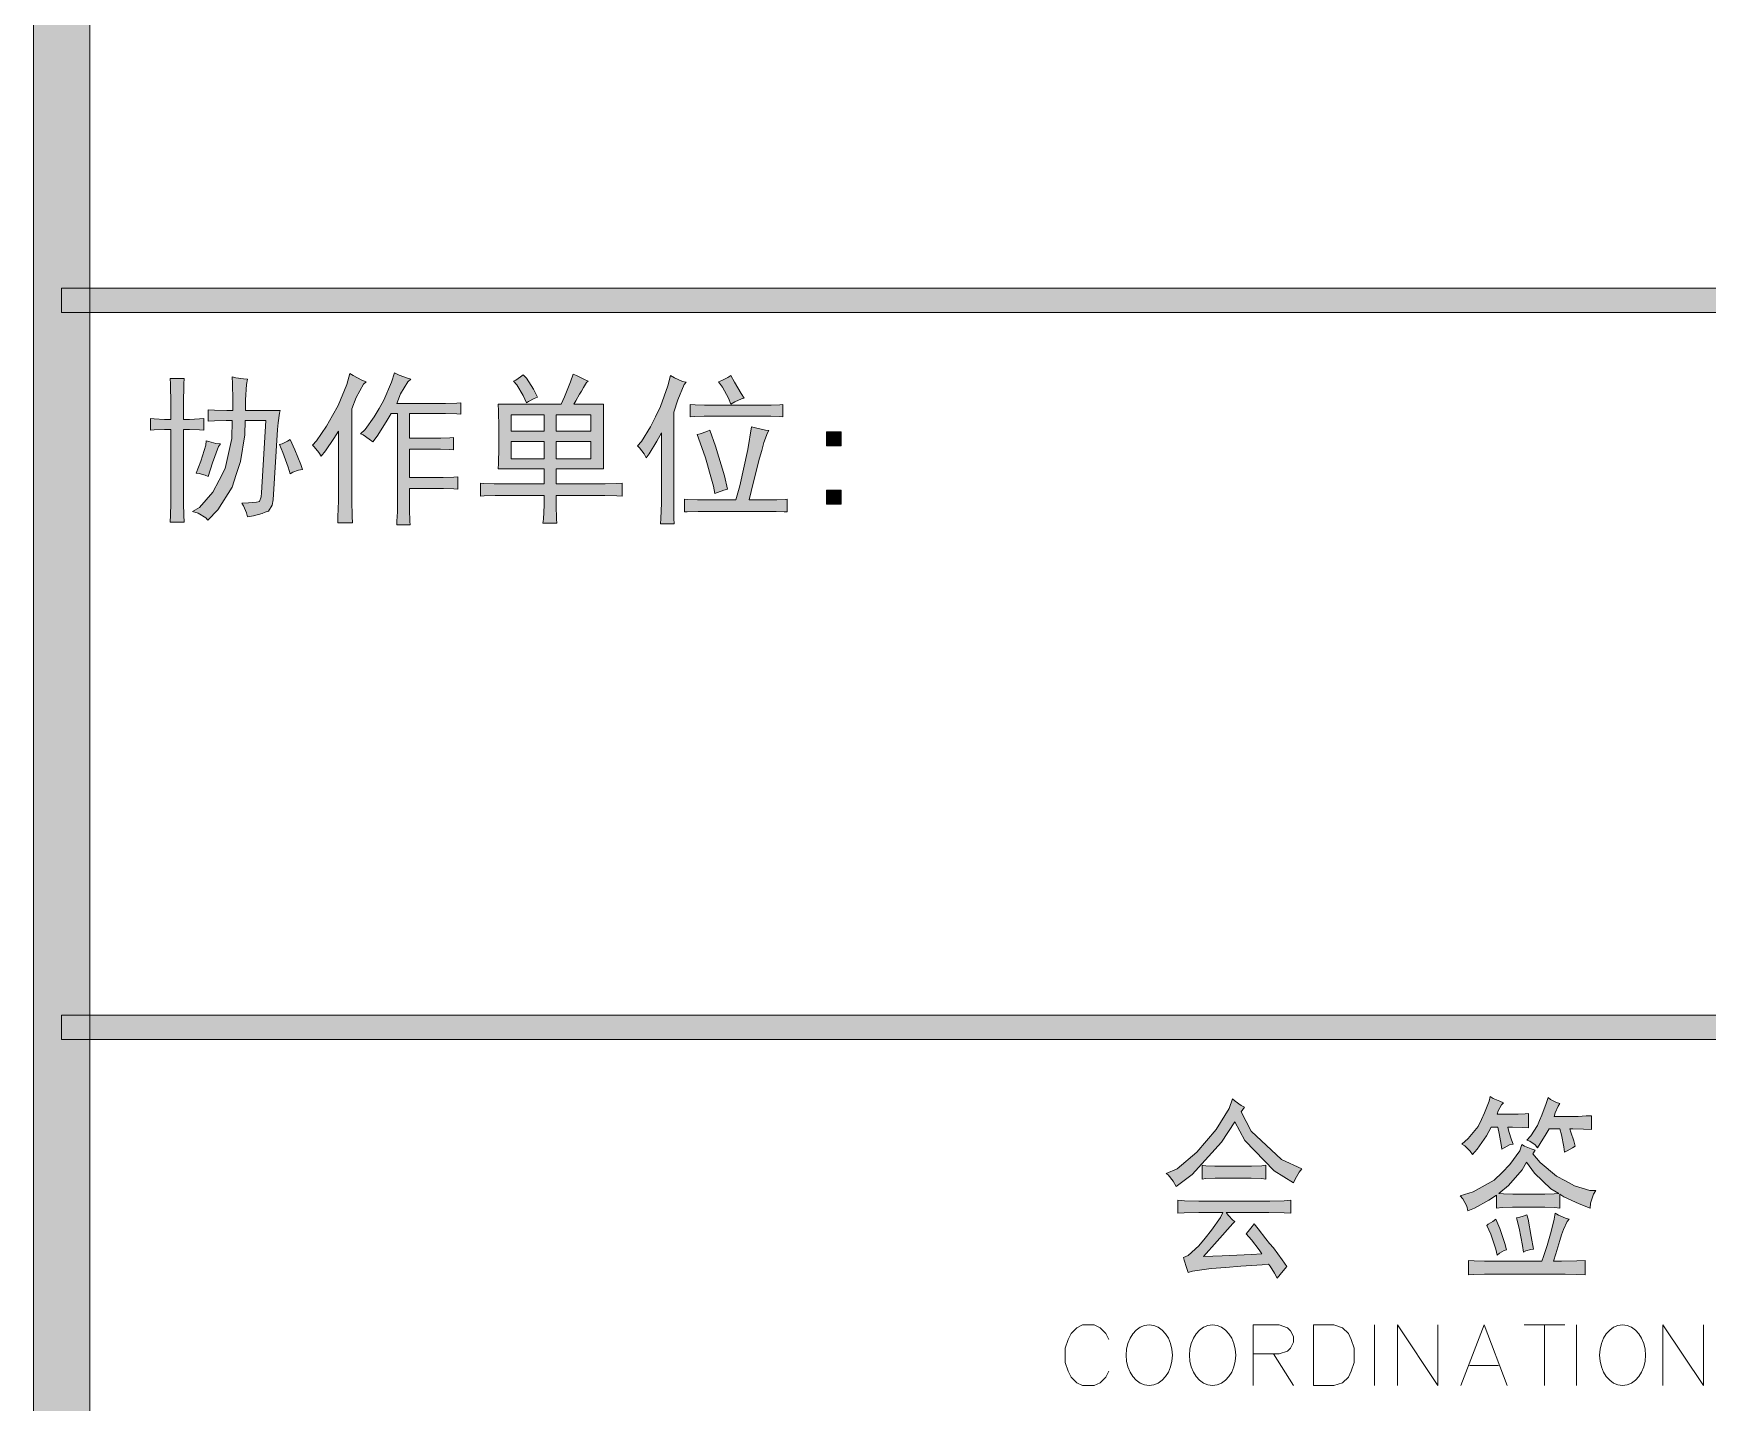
# Model space of a CAD drawing. Header units: millimetres. Extents: x 0 to 586, y 0 to 414.
# Drawn here: x 541.05 to 561.45, y 328.26 to 344.94 of the extents above; entities that cross this region are included whole.
import ezdxf

# ---------------------------------------------------------------- set-up
doc = ezdxf.new("R2010")
doc.units = ezdxf.units.MM

msp = doc.modelspace()

# ---------------------------------------------------------------- hatches: boundary and pattern name
h = msp.add_hatch(color=0)
h.dxf.hatch_style = 2
h.paths.add_polyline_path([(541.736139, 9.860139), (541.048222, 9.860139), (541.048222, 404.223361), (541.736139, 404.223361)])
h = msp.add_hatch(color=0)
h.dxf.hatch_style = 2
h.paths.add_polyline_path([(575.772139, 341.838139), (575.772139, 341.541806), (541.390417, 341.541806), (541.390417, 341.838139)])
h = msp.add_hatch(color=0)
h.dxf.hatch_style = 2
h.paths.add_polyline_path([(543.478861, 340.349417), (543.478861, 340.472889), (543.475333, 340.6775), (543.471806, 340.758639), (543.514139, 340.748056), (543.609389, 340.733944), (543.658778, 340.730417), (543.644667, 340.666917), (543.630556, 340.476417), (543.634083, 340.349417), (544.053889, 340.349417), (544.046833, 340.314139), (544.029194, 340.197722), (544.022139, 340.116583), (543.969222, 339.259333), (543.958639, 339.195833), (543.912778, 339.12175), (543.873972, 339.107639), (543.835167, 339.093528), (543.729333, 339.065306), (543.658778, 339.051194), (543.644667, 339.100583), (543.609389, 339.18525), (543.588222, 339.220528), (543.669361, 339.224056), (543.768139, 339.231111), (543.785778, 339.234639), (543.803417, 339.238167), (543.824583, 339.294611), (543.828111, 339.344), (543.881028, 340.225944), (543.627028, 340.225944), (543.6235, 340.053083), (543.570583, 339.725), (543.517667, 339.569778), (543.468278, 339.414556), (543.295417, 339.135861), (543.171944, 339.012389), (543.14725, 339.040611), (543.055528, 339.097056), (542.984972, 339.118222), (543.073167, 339.167611), (543.235444, 339.354583), (543.309528, 339.499222), (543.383611, 339.640333), (543.46475, 340.007222), (543.471806, 340.225944), (543.397722, 340.225944), (543.253083, 340.222417), (543.179, 340.218889), (543.179, 340.356472), (543.253083, 340.352944), (543.404778, 340.349417)])
h = msp.add_hatch(color=0)
h.dxf.hatch_style = 2
h.paths.add_polyline_path([(545.105167, 340.698667), (545.069889, 340.670444), (544.981694, 340.504639), (544.928778, 340.367056), (544.928778, 339.37575), (544.928778, 339.252278), (544.932306, 339.054722), (544.935833, 338.980639), (544.755917, 338.980639), (544.759444, 339.051194), (544.7665, 339.245222), (544.7665, 339.368694), (544.7665, 340.095417), (544.710056, 340.007222), (544.60775, 339.855528), (544.554833, 339.792028), (544.526611, 339.837889), (544.470167, 339.904917), (544.449, 339.926083), (544.498389, 339.979), (544.618333, 340.158917), (544.692417, 340.285917), (544.762972, 340.409389), (544.868806, 340.666917), (544.904083, 340.797444), (544.946417, 340.77275), (545.048722, 340.719833)])
h = msp.add_hatch(color=0)
h.dxf.hatch_style = 2
h.paths.add_polyline_path([(545.648444, 340.730417), (545.609639, 340.698667), (545.521444, 340.5505), (545.475583, 340.434083), (545.987111, 340.434083), (546.071778, 340.434083), (546.209361, 340.437611), (546.25875, 340.441139), (546.25875, 340.303556), (546.209361, 340.307083), (546.071778, 340.310611), (545.987111, 340.310611), (545.630806, 340.310611), (545.630806, 340.01075), (545.948306, 340.01075), (546.015333, 340.01075), (546.121167, 340.014278), (546.167028, 340.017806), (546.167028, 339.869639), (546.114111, 339.873167), (546.008278, 339.876694), (545.948306, 339.876694), (545.630806, 339.876694), (545.630806, 339.530972), (545.965944, 339.530972), (546.040028, 339.530972), (546.170556, 339.5345), (546.219944, 339.538028), (546.219944, 339.389861), (546.170556, 339.393389), (546.047083, 339.396917), (545.973, 339.396917), (545.630806, 339.396917), (545.630806, 339.252278), (545.630806, 339.142917), (545.634333, 338.99475), (545.637861, 338.955944), (545.475583, 338.955944), (545.479111, 338.998278), (545.486167, 339.114694), (545.486167, 339.188778), (545.486167, 340.310611), (545.408556, 340.310611), (545.348583, 340.211833), (545.235694, 340.035444), (545.182778, 339.964889), (545.140444, 340.000167), (545.066361, 340.053083), (545.034611, 340.063667), (545.091056, 340.116583), (545.200417, 340.271806), (545.260389, 340.374111), (545.316833, 340.472889), (545.412083, 340.691611), (545.447361, 340.808028), (545.503806, 340.779806), (545.606111, 340.741)])
h = msp.add_hatch(color=0)
h.paths.add_polyline_path([(547.997944, 340.427028), (547.997944, 339.636806), (547.419389, 339.636806), (547.419389, 339.453361), (547.930917, 339.453361), (548.015583, 339.453361), (548.160222, 339.456889), (548.223722, 339.460417), (548.223722, 339.305194), (548.156694, 339.308722), (548.012056, 339.31225), (547.930917, 339.31225), (547.419389, 339.31225), (547.419389, 339.192306), (547.422917, 339.022972), (547.426444, 338.973583), (547.257111, 338.973583), (547.264167, 339.022972), (547.271222, 339.192306), (547.271222, 339.31225), (546.770278, 339.31225), (546.675028, 339.31225), (546.540972, 339.308722), (546.498639, 339.305194), (546.498639, 339.460417), (546.537444, 339.456889), (546.664444, 339.453361), (546.752639, 339.453361), (547.271222, 339.453361), (547.271222, 339.636806), (546.713833, 339.636806), (546.717361, 339.703833), (546.720889, 339.894333), (546.720889, 340.017806), (546.720889, 340.141278), (546.717361, 340.345889), (546.713833, 340.427028), (547.479361, 340.427028), (547.521694, 340.515222), (547.595778, 340.698667), (547.627528, 340.790389), (547.666333, 340.77275), (547.754528, 340.730417), (547.807444, 340.705722), (547.789806, 340.688083), (547.751, 340.628111), (547.729833, 340.585778), (547.705139, 340.546972), (547.659278, 340.465833), (547.634583, 340.427028)])
h.paths.add_polyline_path([(547.842722, 339.760278), (547.842722, 339.971944), (547.419389, 339.971944), (547.419389, 339.760278)])
h.paths.add_polyline_path([(547.842722, 340.095417), (547.842722, 340.2965), (547.419389, 340.2965), (547.419389, 340.095417)])
h.paths.add_polyline_path([(547.271222, 339.760278), (547.271222, 339.971944), (546.869056, 339.971944), (546.869056, 339.760278)])
h.paths.add_polyline_path([(547.271222, 340.095417), (547.271222, 340.2965), (546.869056, 340.2965), (546.869056, 340.095417)])
h = msp.add_hatch(color=0)
h.dxf.hatch_style = 2
h.paths.add_polyline_path([(547.017222, 340.783333), (547.056028, 340.741), (547.144222, 340.606944), (547.193611, 340.511694), (547.151278, 340.494056), (547.080722, 340.458778), (547.056028, 340.441139), (547.017222, 340.529333), (546.939611, 340.659861), (546.900806, 340.705722), (546.929028, 340.719833), (546.985472, 340.758639)])
h = msp.add_hatch(color=0)
h.dxf.hatch_style = 2
h.paths.add_polyline_path([(549.003361, 340.691611), (548.978667, 340.663389), (548.901056, 340.479944), (548.851667, 340.32825), (548.851667, 339.344), (548.851667, 339.220528), (548.855194, 339.030028), (548.858722, 338.966528), (548.689389, 338.966528), (548.696444, 339.033556), (548.7035, 339.220528), (548.7035, 339.336944), (548.7035, 340.077778), (548.647056, 339.975472), (548.551806, 339.82025), (548.516528, 339.770861), (548.491833, 339.82025), (548.435389, 339.894333), (548.410694, 339.9155), (548.460083, 339.971944), (548.569444, 340.148333), (548.629417, 340.271806), (548.689389, 340.395278), (548.781111, 340.649278), (548.812861, 340.776278), (548.86225, 340.744528), (548.9575, 340.702194)])
h = msp.add_hatch(color=0)
h.dxf.hatch_style = 2
h.paths.add_polyline_path([(549.546639, 340.776278), (549.5925, 340.695139), (549.673639, 340.554028), (549.708917, 340.497583), (549.677167, 340.490528), (549.596028, 340.45525), (549.546639, 340.427028), (549.518417, 340.497583), (549.447861, 340.631639), (549.398472, 340.698667), (549.437278, 340.712778), (549.511361, 340.751583)])
h = msp.add_hatch(color=0)
h.dxf.hatch_style = 2
h.paths.add_polyline_path([(542.720389, 340.240056), (542.720389, 340.427028), (542.716861, 340.673972), (542.713333, 340.737472), (542.886194, 340.737472), (542.879139, 340.673972), (542.875611, 340.427028), (542.875611, 340.240056), (542.949694, 340.240056), (543.073167, 340.247111), (543.126083, 340.250639), (543.126083, 340.109528), (543.073167, 340.113056), (542.949694, 340.116583), (542.875611, 340.116583), (542.875611, 339.266389), (542.875611, 339.213472), (542.879139, 339.072361), (542.886194, 338.987694), (542.713333, 338.987694), (542.716861, 339.072361), (542.720389, 339.213472), (542.720389, 339.266389), (542.720389, 340.116583), (542.646306, 340.116583), (542.519306, 340.113056), (542.473444, 340.109528), (542.473444, 340.250639), (542.519306, 340.247111), (542.646306, 340.240056)])
h = msp.add_hatch(color=0)
h.dxf.hatch_style = 2
h.paths.add_polyline_path([(549.9735, 340.412917), (550.040528, 340.412917), (550.146361, 340.416444), (550.181639, 340.419972), (550.181639, 340.271806), (550.146361, 340.275333), (550.037, 340.278861), (549.962917, 340.278861), (549.275, 340.278861), (549.222083, 340.278861), (549.109194, 340.275333), (549.05275, 340.271806), (549.05275, 340.419972), (549.112722, 340.416444), (549.225611, 340.412917), (549.275, 340.412917)])
h = msp.add_hatch(color=0)
h.dxf.hatch_style = 2
h.paths.add_polyline_path([(550.012306, 340.102472), (549.994667, 340.077778), (549.952333, 339.957833), (549.927639, 339.862583), (549.899417, 339.767333), (549.821806, 339.463944), (549.772417, 339.259333), (550.033472, 339.259333), (550.107556, 339.259333), (550.209861, 339.262861), (550.234556, 339.266389), (550.234556, 339.111167), (550.199278, 339.114694), (550.1005, 339.118222), (550.033472, 339.118222), (549.24325, 339.118222), (549.148, 339.118222), (549.017472, 339.114694), (548.982194, 339.111167), (548.982194, 339.266389), (549.017472, 339.262861), (549.140944, 339.259333), (549.229139, 339.259333), (549.610139, 339.259333), (549.659528, 339.428667), (549.754778, 339.873167), (549.800639, 340.148333), (549.864139, 340.134222), (549.969972, 340.109528)])
h = msp.add_hatch(color=0)
h.dxf.hatch_style = 2
h.paths.add_polyline_path([(543.327167, 339.940194), (543.302472, 339.908444), (543.228389, 339.710889), (543.179, 339.545083), (543.140194, 339.559194), (543.066111, 339.580361), (543.030833, 339.583889), (543.087278, 339.728528), (543.14725, 339.926083), (543.154306, 339.979), (543.186056, 339.968417), (543.270722, 339.94725)])
h = msp.add_hatch(color=0)
h.dxf.hatch_style = 2
h.paths.add_polyline_path([(544.177361, 339.993111), (544.233806, 339.869639), (544.307889, 339.689722), (544.325528, 339.62975), (544.279667, 339.622694), (544.209111, 339.594472), (544.177361, 339.576833), (544.152667, 339.657972), (544.089167, 339.834361), (544.046833, 339.933139), (544.078583, 339.943722), (544.145611, 339.975472)])
h = msp.add_hatch(color=0)
h.dxf.hatch_style = 2
h.paths.add_polyline_path([(549.292639, 340.109528), (549.359667, 339.911972), (549.469028, 339.552139), (549.507833, 339.389861), (549.461972, 339.37575), (549.384361, 339.347528), (549.352611, 339.336944), (549.334972, 339.425139), (549.289111, 339.598), (549.264417, 339.686194), (549.239722, 339.770861), (549.176222, 339.954306), (549.137417, 340.056611), (549.176222, 340.063667), (549.253833, 340.091889)])
h = msp.add_hatch(color=0)
h.dxf.hatch_style = 2
h.paths.add_polyline_path([(550.89425, 339.9155), (550.714333, 339.9155), (550.714333, 340.088361), (550.89425, 340.088361)])
h = msp.add_hatch(color=0)
h.dxf.hatch_style = 2
h.paths.add_polyline_path([(550.89425, 339.206417), (550.714333, 339.206417), (550.714333, 339.37575), (550.89425, 339.37575)])
h = msp.add_hatch(color=0)
h.dxf.hatch_style = 2
h.paths.add_polyline_path([(575.772139, 332.976361), (575.772139, 332.680028), (541.390417, 332.680028), (541.390417, 332.976361)])
h = msp.add_hatch(color=0)
h.dxf.hatch_style = 2
h.paths.add_polyline_path([(559.272722, 331.604056), (559.202167, 331.607583), (559.075167, 331.611111), (559.018722, 331.611111), (559.032833, 331.561722), (559.064583, 331.459417), (559.082222, 331.4065), (559.039889, 331.395917), (558.972861, 331.360639), (558.944639, 331.343), (558.937583, 331.399444), (558.912889, 331.5335), (558.89525, 331.611111), (558.817639, 331.611111), (558.757667, 331.508806), (558.644778, 331.343), (558.588333, 331.2795), (558.560111, 331.318306), (558.493083, 331.385333), (558.457806, 331.4065), (558.535417, 331.473528), (558.655361, 331.621694), (558.697694, 331.706361), (558.7365, 331.7875), (558.789417, 331.928611), (558.803528, 331.985056), (558.838806, 331.963889), (558.919944, 331.928611), (558.965806, 331.910972), (558.941111, 331.88275), (558.902306, 331.812194), (558.888194, 331.769861), (559.103389, 331.769861), (559.145722, 331.769861), (559.230389, 331.773389), (559.272722, 331.780444)])
h = msp.add_hatch(color=0)
h.dxf.hatch_style = 2
h.paths.add_polyline_path([(555.769639, 331.798083), (555.889583, 331.56525), (556.26, 331.219528), (556.506944, 331.103111), (556.475194, 331.064306), (556.425806, 330.979639), (556.408167, 330.933778), (556.171806, 331.078417), (555.811972, 331.448833), (555.692028, 331.678139), (555.52975, 331.431194), (555.169917, 331.036083), (554.975889, 330.887917), (554.940611, 330.954944), (554.880639, 331.032556), (554.855944, 331.046667), (554.986472, 331.106639), (555.229889, 331.307722), (555.346306, 331.445306), (555.462722, 331.582889), (555.621472, 331.840417), (555.663806, 331.956833), (555.695556, 331.928611), (555.769639, 331.875694), (555.808444, 331.854528)])
h = msp.add_hatch(color=0)
h.dxf.hatch_style = 2
h.paths.add_polyline_path([(559.840694, 331.381806), (559.808944, 331.360639), (559.741917, 331.325361), (559.710167, 331.307722), (559.703111, 331.37475), (559.674889, 331.519389), (559.653722, 331.593472), (559.523194, 331.593472), (559.484389, 331.529972), (559.413833, 331.413556), (559.382083, 331.360639), (559.350333, 331.395917), (559.286833, 331.441778), (559.251556, 331.455889), (559.297417, 331.508806), (559.378556, 331.632278), (559.406778, 331.695778), (559.435, 331.759278), (559.487917, 331.900389), (559.509083, 331.974472), (559.540833, 331.949778), (559.611389, 331.9145), (559.653722, 331.900389), (559.632556, 331.868639), (559.597278, 331.7875), (559.583167, 331.741639), (559.840694, 331.741639), (559.875972, 331.741639), (559.97475, 331.748694), (560.03825, 331.752222), (560.03825, 331.582889), (559.943, 331.589944), (559.812472, 331.593472), (559.773667, 331.593472), (559.787778, 331.551139), (559.823056, 331.445306)])
h = msp.add_hatch(color=0)
h.paths.add_polyline_path([(560.024139, 330.626861), (559.886556, 330.679778), (559.703111, 330.764444), (559.653722, 330.796194), (559.653722, 330.626861), (559.590222, 330.633917), (559.470278, 330.637444), (559.410306, 330.637444), (559.138667, 330.637444), (559.075167, 330.637444), (558.948167, 330.633917), (558.881139, 330.626861), (558.881139, 330.785611), (558.785889, 330.722111), (558.613028, 330.623333), (558.531889, 330.591583), (558.517778, 330.648028), (558.471917, 330.73975), (558.436639, 330.775028), (558.595389, 330.824417), (558.852917, 330.965528), (558.948167, 331.060778), (559.043417, 331.156028), (559.163361, 331.325361), (559.188056, 331.399444), (559.223333, 331.381806), (559.304472, 331.346528), (559.353861, 331.332417), (559.325639, 331.286556), (559.413833, 331.180722), (559.611389, 331.014917), (559.72075, 330.958472), (559.830111, 330.8985), (560.017083, 330.842056), (560.091167, 330.842056), (560.062944, 330.796194), (560.027667, 330.686833)])
h.paths.add_polyline_path([(558.909361, 330.80325), (558.965806, 330.799722), (559.078694, 330.796194), (559.138667, 330.796194), (559.410306, 330.796194), (559.470278, 330.796194), (559.583167, 330.799722), (559.639611, 330.80325), (559.544361, 330.859694), (559.343278, 331.050194), (559.2445, 331.18425), (559.195111, 331.092528), (559.025778, 330.902028)])
h = msp.add_hatch(color=0)
h.dxf.hatch_style = 2
h.paths.add_polyline_path([(555.8155, 331.138389), (555.893111, 331.138389), (556.020111, 331.141917), (556.0695, 331.148972), (556.0695, 330.979639), (556.016583, 330.986694), (555.889583, 330.990222), (555.8155, 330.990222), (555.519167, 330.990222), (555.452139, 330.990222), (555.33925, 330.986694), (555.293389, 330.979639), (555.293389, 331.148972), (555.33925, 331.141917), (555.448611, 331.138389), (555.512111, 331.138389)])
h = msp.add_hatch(color=0)
h.dxf.hatch_style = 2
h.paths.add_polyline_path([(555.692028, 330.461056), (555.667333, 330.436361), (555.476833, 330.224694), (555.3075, 330.034194), (555.536806, 330.044778), (555.893111, 330.062417), (556.020111, 330.069472), (555.988361, 330.118861), (555.893111, 330.238806), (555.829611, 330.312889), (555.854306, 330.341111), (555.903694, 330.401083), (555.928389, 330.432833), (555.977778, 330.372861), (556.0695, 330.252917), (556.115361, 330.196472), (556.161222, 330.140028), (556.267056, 329.995389), (556.327028, 329.91425), (556.302333, 329.886028), (556.242361, 329.815472), (556.207083, 329.773139), (556.175333, 329.833111), (556.122417, 329.917778), (556.10125, 329.942472), (556.023639, 329.935417), (555.762583, 329.917778), (555.582667, 329.903667), (555.40275, 329.889556), (555.173444, 329.857806), (555.120528, 329.840167), (555.102889, 329.900139), (555.074667, 329.991861), (555.064083, 330.023611), (555.120528, 330.048306), (555.254583, 330.164722), (555.328667, 330.259972), (555.406278, 330.355222), (555.515639, 330.510444), (555.543861, 330.573944), (555.342778, 330.573944), (555.251056, 330.573944), (555.074667, 330.566889), (554.997056, 330.563361), (554.997056, 330.722111), (555.078194, 330.715056), (555.251056, 330.711528), (555.335722, 330.711528), (556.034222, 330.711528), (556.118889, 330.711528), (556.29175, 330.715056), (556.372889, 330.722111), (556.372889, 330.563361), (556.29175, 330.566889), (556.104778, 330.573944), (556.006, 330.573944), (555.586194, 330.573944), (555.614417, 330.535139), (555.667333, 330.478694)])
h = msp.add_hatch(color=0)
h.dxf.hatch_style = 2
h.paths.add_polyline_path([(558.789417, 329.819), (558.732972, 329.819), (558.605972, 329.815472), (558.538944, 329.811944), (558.538944, 329.988333), (558.6095, 329.981278), (558.732972, 329.97775), (558.782361, 329.97775), (559.431472, 329.97775), (559.452639, 330.034194), (559.4985, 330.171778), (559.523194, 330.256444), (559.547889, 330.341111), (559.583167, 330.492806), (559.597278, 330.563361), (559.636083, 330.538667), (559.72075, 330.503389), (559.766611, 330.489278), (559.741917, 330.461056), (559.696056, 330.365806), (559.674889, 330.298778), (559.653722, 330.23175), (559.604333, 330.069472), (559.576111, 329.97775), (559.671361, 329.97775), (559.861861, 329.981278), (559.960639, 329.988333), (559.960639, 329.811944), (559.861861, 329.815472), (559.717222, 329.819), (559.667833, 329.819)])
h = msp.add_hatch(color=0)
h.dxf.hatch_style = 2
h.paths.add_polyline_path([(558.874083, 330.489278), (558.919944, 330.376389), (558.983444, 330.192944), (559.001083, 330.118861), (558.972861, 330.108278), (558.916417, 330.076528), (558.888194, 330.051833), (558.874083, 330.125917), (558.810583, 330.309361), (558.761194, 330.415194), (558.778833, 330.429306), (558.835278, 330.464583)])
h = msp.add_hatch(color=0)
h.dxf.hatch_style = 2
h.paths.add_polyline_path([(559.209222, 330.090639), (559.198639, 330.171778), (559.156306, 330.383444), (559.124556, 330.506917), (559.152778, 330.510444), (559.216278, 330.531611), (559.251556, 330.545722), (559.265667, 330.489278), (559.304472, 330.281139), (559.332694, 330.125917), (559.297417, 330.122389), (559.237444, 330.10475)])

# ---------------------------------------------------------------- linework, layer by layer
at = {"color": 0, "lineweight": 0}
for points in [[(541.736139, 9.860139), (541.048222, 9.860139), (541.048222, 404.223361), (541.736139, 404.223361)], [(575.772139, 341.838139), (575.772139, 341.541806), (541.390417, 341.541806), (541.390417, 341.838139)], [(543.478861, 340.349417), (543.478861, 340.472889), (543.475333, 340.6775), (543.471806, 340.758639), (543.514139, 340.748056), (543.609389, 340.733944), (543.658778, 340.730417), (543.644667, 340.666917), (543.630556, 340.476417), (543.634083, 340.349417), (544.053889, 340.349417), (544.046833, 340.314139), (544.029194, 340.197722), (544.022139, 340.116583), (543.969222, 339.259333), (543.958639, 339.195833), (543.912778, 339.12175), (543.873972, 339.107639), (543.835167, 339.093528), (543.729333, 339.065306), (543.658778, 339.051194), (543.644667, 339.100583), (543.609389, 339.18525), (543.588222, 339.220528), (543.669361, 339.224056), (543.768139, 339.231111), (543.785778, 339.234639), (543.803417, 339.238167), (543.824583, 339.294611), (543.828111, 339.344), (543.881028, 340.225944), (543.627028, 340.225944), (543.6235, 340.053083), (543.570583, 339.725), (543.517667, 339.569778), (543.468278, 339.414556), (543.295417, 339.135861), (543.171944, 339.012389), (543.14725, 339.040611), (543.055528, 339.097056), (542.984972, 339.118222), (543.073167, 339.167611), (543.235444, 339.354583), (543.309528, 339.499222), (543.383611, 339.640333), (543.46475, 340.007222), (543.471806, 340.225944), (543.397722, 340.225944), (543.253083, 340.222417), (543.179, 340.218889), (543.179, 340.356472), (543.253083, 340.352944), (543.404778, 340.349417)], [(545.105167, 340.698667), (545.069889, 340.670444), (544.981694, 340.504639), (544.928778, 340.367056), (544.928778, 339.37575), (544.928778, 339.252278), (544.932306, 339.054722), (544.935833, 338.980639), (544.755917, 338.980639), (544.759444, 339.051194), (544.7665, 339.245222), (544.7665, 339.368694), (544.7665, 340.095417), (544.710056, 340.007222), (544.60775, 339.855528), (544.554833, 339.792028), (544.526611, 339.837889), (544.470167, 339.904917), (544.449, 339.926083), (544.498389, 339.979), (544.618333, 340.158917), (544.692417, 340.285917), (544.762972, 340.409389), (544.868806, 340.666917), (544.904083, 340.797444), (544.946417, 340.77275), (545.048722, 340.719833)], [(545.648444, 340.730417), (545.609639, 340.698667), (545.521444, 340.5505), (545.475583, 340.434083), (545.987111, 340.434083), (546.071778, 340.434083), (546.209361, 340.437611), (546.25875, 340.441139), (546.25875, 340.303556), (546.209361, 340.307083), (546.071778, 340.310611), (545.987111, 340.310611), (545.630806, 340.310611), (545.630806, 340.01075), (545.948306, 340.01075), (546.015333, 340.01075), (546.121167, 340.014278), (546.167028, 340.017806), (546.167028, 339.869639), (546.114111, 339.873167), (546.008278, 339.876694), (545.948306, 339.876694), (545.630806, 339.876694), (545.630806, 339.530972), (545.965944, 339.530972), (546.040028, 339.530972), (546.170556, 339.5345), (546.219944, 339.538028), (546.219944, 339.389861), (546.170556, 339.393389), (546.047083, 339.396917), (545.973, 339.396917), (545.630806, 339.396917), (545.630806, 339.252278), (545.630806, 339.142917), (545.634333, 338.99475), (545.637861, 338.955944), (545.475583, 338.955944), (545.479111, 338.998278), (545.486167, 339.114694), (545.486167, 339.188778), (545.486167, 340.310611), (545.408556, 340.310611), (545.348583, 340.211833), (545.235694, 340.035444), (545.182778, 339.964889), (545.140444, 340.000167), (545.066361, 340.053083), (545.034611, 340.063667), (545.091056, 340.116583), (545.200417, 340.271806), (545.260389, 340.374111), (545.316833, 340.472889), (545.412083, 340.691611), (545.447361, 340.808028), (545.503806, 340.779806), (545.606111, 340.741)], [(547.997944, 340.427028), (547.997944, 339.636806), (547.419389, 339.636806), (547.419389, 339.453361), (547.930917, 339.453361), (548.015583, 339.453361), (548.160222, 339.456889), (548.223722, 339.460417), (548.223722, 339.305194), (548.156694, 339.308722), (548.012056, 339.31225), (547.930917, 339.31225), (547.419389, 339.31225), (547.419389, 339.192306), (547.422917, 339.022972), (547.426444, 338.973583), (547.257111, 338.973583), (547.264167, 339.022972), (547.271222, 339.192306), (547.271222, 339.31225), (546.770278, 339.31225), (546.675028, 339.31225), (546.540972, 339.308722), (546.498639, 339.305194), (546.498639, 339.460417), (546.537444, 339.456889), (546.664444, 339.453361), (546.752639, 339.453361), (547.271222, 339.453361), (547.271222, 339.636806), (546.713833, 339.636806), (546.717361, 339.703833), (546.720889, 339.894333), (546.720889, 340.017806), (546.720889, 340.141278), (546.717361, 340.345889), (546.713833, 340.427028), (547.479361, 340.427028), (547.521694, 340.515222), (547.595778, 340.698667), (547.627528, 340.790389), (547.666333, 340.77275), (547.754528, 340.730417), (547.807444, 340.705722), (547.789806, 340.688083), (547.751, 340.628111), (547.729833, 340.585778), (547.705139, 340.546972), (547.659278, 340.465833), (547.634583, 340.427028)], [(547.017222, 340.783333), (547.056028, 340.741), (547.144222, 340.606944), (547.193611, 340.511694), (547.151278, 340.494056), (547.080722, 340.458778), (547.056028, 340.441139), (547.017222, 340.529333), (546.939611, 340.659861), (546.900806, 340.705722), (546.929028, 340.719833), (546.985472, 340.758639)], [(549.003361, 340.691611), (548.978667, 340.663389), (548.901056, 340.479944), (548.851667, 340.32825), (548.851667, 339.344), (548.851667, 339.220528), (548.855194, 339.030028), (548.858722, 338.966528), (548.689389, 338.966528), (548.696444, 339.033556), (548.7035, 339.220528), (548.7035, 339.336944), (548.7035, 340.077778), (548.647056, 339.975472), (548.551806, 339.82025), (548.516528, 339.770861), (548.491833, 339.82025), (548.435389, 339.894333), (548.410694, 339.9155), (548.460083, 339.971944), (548.569444, 340.148333), (548.629417, 340.271806), (548.689389, 340.395278), (548.781111, 340.649278), (548.812861, 340.776278), (548.86225, 340.744528), (548.9575, 340.702194)], [(549.546639, 340.776278), (549.5925, 340.695139), (549.673639, 340.554028), (549.708917, 340.497583), (549.677167, 340.490528), (549.596028, 340.45525), (549.546639, 340.427028), (549.518417, 340.497583), (549.447861, 340.631639), (549.398472, 340.698667), (549.437278, 340.712778), (549.511361, 340.751583)], [(542.720389, 340.240056), (542.720389, 340.427028), (542.716861, 340.673972), (542.713333, 340.737472), (542.886194, 340.737472), (542.879139, 340.673972), (542.875611, 340.427028), (542.875611, 340.240056), (542.949694, 340.240056), (543.073167, 340.247111), (543.126083, 340.250639), (543.126083, 340.109528), (543.073167, 340.113056), (542.949694, 340.116583), (542.875611, 340.116583), (542.875611, 339.266389), (542.875611, 339.213472), (542.879139, 339.072361), (542.886194, 338.987694), (542.713333, 338.987694), (542.716861, 339.072361), (542.720389, 339.213472), (542.720389, 339.266389), (542.720389, 340.116583), (542.646306, 340.116583), (542.519306, 340.113056), (542.473444, 340.109528), (542.473444, 340.250639), (542.519306, 340.247111), (542.646306, 340.240056)], [(549.9735, 340.412917), (550.040528, 340.412917), (550.146361, 340.416444), (550.181639, 340.419972), (550.181639, 340.271806), (550.146361, 340.275333), (550.037, 340.278861), (549.962917, 340.278861), (549.275, 340.278861), (549.222083, 340.278861), (549.109194, 340.275333), (549.05275, 340.271806), (549.05275, 340.419972), (549.112722, 340.416444), (549.225611, 340.412917), (549.275, 340.412917)], [(547.271222, 340.095417), (547.271222, 340.2965), (546.869056, 340.2965), (546.869056, 340.095417)], [(547.842722, 340.095417), (547.842722, 340.2965), (547.419389, 340.2965), (547.419389, 340.095417)], [(550.012306, 340.102472), (549.994667, 340.077778), (549.952333, 339.957833), (549.927639, 339.862583), (549.899417, 339.767333), (549.821806, 339.463944), (549.772417, 339.259333), (550.033472, 339.259333), (550.107556, 339.259333), (550.209861, 339.262861), (550.234556, 339.266389), (550.234556, 339.111167), (550.199278, 339.114694), (550.1005, 339.118222), (550.033472, 339.118222), (549.24325, 339.118222), (549.148, 339.118222), (549.017472, 339.114694), (548.982194, 339.111167), (548.982194, 339.266389), (549.017472, 339.262861), (549.140944, 339.259333), (549.229139, 339.259333), (549.610139, 339.259333), (549.659528, 339.428667), (549.754778, 339.873167), (549.800639, 340.148333), (549.864139, 340.134222), (549.969972, 340.109528)], [(543.327167, 339.940194), (543.302472, 339.908444), (543.228389, 339.710889), (543.179, 339.545083), (543.140194, 339.559194), (543.066111, 339.580361), (543.030833, 339.583889), (543.087278, 339.728528), (543.14725, 339.926083), (543.154306, 339.979), (543.186056, 339.968417), (543.270722, 339.94725)], [(544.177361, 339.993111), (544.233806, 339.869639), (544.307889, 339.689722), (544.325528, 339.62975), (544.279667, 339.622694), (544.209111, 339.594472), (544.177361, 339.576833), (544.152667, 339.657972), (544.089167, 339.834361), (544.046833, 339.933139), (544.078583, 339.943722), (544.145611, 339.975472)], [(547.271222, 339.760278), (547.271222, 339.971944), (546.869056, 339.971944), (546.869056, 339.760278)], [(547.842722, 339.760278), (547.842722, 339.971944), (547.419389, 339.971944), (547.419389, 339.760278)], [(549.292639, 340.109528), (549.359667, 339.911972), (549.469028, 339.552139), (549.507833, 339.389861), (549.461972, 339.37575), (549.384361, 339.347528), (549.352611, 339.336944), (549.334972, 339.425139), (549.289111, 339.598), (549.264417, 339.686194), (549.239722, 339.770861), (549.176222, 339.954306), (549.137417, 340.056611), (549.176222, 340.063667), (549.253833, 340.091889)], [(550.89425, 339.9155), (550.714333, 339.9155), (550.714333, 340.088361), (550.89425, 340.088361)], [(550.89425, 339.206417), (550.714333, 339.206417), (550.714333, 339.37575), (550.89425, 339.37575)], [(575.772139, 332.976361), (575.772139, 332.680028), (541.390417, 332.680028), (541.390417, 332.976361)], [(559.272722, 331.604056), (559.202167, 331.607583), (559.075167, 331.611111), (559.018722, 331.611111), (559.032833, 331.561722), (559.064583, 331.459417), (559.082222, 331.4065), (559.039889, 331.395917), (558.972861, 331.360639), (558.944639, 331.343), (558.937583, 331.399444), (558.912889, 331.5335), (558.89525, 331.611111), (558.817639, 331.611111), (558.757667, 331.508806), (558.644778, 331.343), (558.588333, 331.2795), (558.560111, 331.318306), (558.493083, 331.385333), (558.457806, 331.4065), (558.535417, 331.473528), (558.655361, 331.621694), (558.697694, 331.706361), (558.7365, 331.7875), (558.789417, 331.928611), (558.803528, 331.985056), (558.838806, 331.963889), (558.919944, 331.928611), (558.965806, 331.910972), (558.941111, 331.88275), (558.902306, 331.812194), (558.888194, 331.769861), (559.103389, 331.769861), (559.145722, 331.769861), (559.230389, 331.773389), (559.272722, 331.780444)], [(555.769639, 331.798083), (555.889583, 331.56525), (556.26, 331.219528), (556.506944, 331.103111), (556.475194, 331.064306), (556.425806, 330.979639), (556.408167, 330.933778), (556.171806, 331.078417), (555.811972, 331.448833), (555.692028, 331.678139), (555.52975, 331.431194), (555.169917, 331.036083), (554.975889, 330.887917), (554.940611, 330.954944), (554.880639, 331.032556), (554.855944, 331.046667), (554.986472, 331.106639), (555.229889, 331.307722), (555.346306, 331.445306), (555.462722, 331.582889), (555.621472, 331.840417), (555.663806, 331.956833), (555.695556, 331.928611), (555.769639, 331.875694), (555.808444, 331.854528)], [(559.840694, 331.381806), (559.808944, 331.360639), (559.741917, 331.325361), (559.710167, 331.307722), (559.703111, 331.37475), (559.674889, 331.519389), (559.653722, 331.593472), (559.523194, 331.593472), (559.484389, 331.529972), (559.413833, 331.413556), (559.382083, 331.360639), (559.350333, 331.395917), (559.286833, 331.441778), (559.251556, 331.455889), (559.297417, 331.508806), (559.378556, 331.632278), (559.406778, 331.695778), (559.435, 331.759278), (559.487917, 331.900389), (559.509083, 331.974472), (559.540833, 331.949778), (559.611389, 331.9145), (559.653722, 331.900389), (559.632556, 331.868639), (559.597278, 331.7875), (559.583167, 331.741639), (559.840694, 331.741639), (559.875972, 331.741639), (559.97475, 331.748694), (560.03825, 331.752222), (560.03825, 331.582889), (559.943, 331.589944), (559.812472, 331.593472), (559.773667, 331.593472), (559.787778, 331.551139), (559.823056, 331.445306)], [(560.024139, 330.626861), (559.886556, 330.679778), (559.703111, 330.764444), (559.653722, 330.796194), (559.653722, 330.626861), (559.590222, 330.633917), (559.470278, 330.637444), (559.410306, 330.637444), (559.138667, 330.637444), (559.075167, 330.637444), (558.948167, 330.633917), (558.881139, 330.626861), (558.881139, 330.785611), (558.785889, 330.722111), (558.613028, 330.623333), (558.531889, 330.591583), (558.517778, 330.648028), (558.471917, 330.73975), (558.436639, 330.775028), (558.595389, 330.824417), (558.852917, 330.965528), (558.948167, 331.060778), (559.043417, 331.156028), (559.163361, 331.325361), (559.188056, 331.399444), (559.223333, 331.381806), (559.304472, 331.346528), (559.353861, 331.332417), (559.325639, 331.286556), (559.413833, 331.180722), (559.611389, 331.014917), (559.72075, 330.958472), (559.830111, 330.8985), (560.017083, 330.842056), (560.091167, 330.842056), (560.062944, 330.796194), (560.027667, 330.686833)], [(558.909361, 330.80325), (558.965806, 330.799722), (559.078694, 330.796194), (559.138667, 330.796194), (559.410306, 330.796194), (559.470278, 330.796194), (559.583167, 330.799722), (559.639611, 330.80325), (559.544361, 330.859694), (559.343278, 331.050194), (559.2445, 331.18425), (559.195111, 331.092528), (559.025778, 330.902028)], [(555.8155, 331.138389), (555.893111, 331.138389), (556.020111, 331.141917), (556.0695, 331.148972), (556.0695, 330.979639), (556.016583, 330.986694), (555.889583, 330.990222), (555.8155, 330.990222), (555.519167, 330.990222), (555.452139, 330.990222), (555.33925, 330.986694), (555.293389, 330.979639), (555.293389, 331.148972), (555.33925, 331.141917), (555.448611, 331.138389), (555.512111, 331.138389)], [(555.692028, 330.461056), (555.667333, 330.436361), (555.476833, 330.224694), (555.3075, 330.034194), (555.536806, 330.044778), (555.893111, 330.062417), (556.020111, 330.069472), (555.988361, 330.118861), (555.893111, 330.238806), (555.829611, 330.312889), (555.854306, 330.341111), (555.903694, 330.401083), (555.928389, 330.432833), (555.977778, 330.372861), (556.0695, 330.252917), (556.115361, 330.196472), (556.161222, 330.140028), (556.267056, 329.995389), (556.327028, 329.91425), (556.302333, 329.886028), (556.242361, 329.815472), (556.207083, 329.773139), (556.175333, 329.833111), (556.122417, 329.917778), (556.10125, 329.942472), (556.023639, 329.935417), (555.762583, 329.917778), (555.582667, 329.903667), (555.40275, 329.889556), (555.173444, 329.857806), (555.120528, 329.840167), (555.102889, 329.900139), (555.074667, 329.991861), (555.064083, 330.023611), (555.120528, 330.048306), (555.254583, 330.164722), (555.328667, 330.259972), (555.406278, 330.355222), (555.515639, 330.510444), (555.543861, 330.573944), (555.342778, 330.573944), (555.251056, 330.573944), (555.074667, 330.566889), (554.997056, 330.563361), (554.997056, 330.722111), (555.078194, 330.715056), (555.251056, 330.711528), (555.335722, 330.711528), (556.034222, 330.711528), (556.118889, 330.711528), (556.29175, 330.715056), (556.372889, 330.722111), (556.372889, 330.563361), (556.29175, 330.566889), (556.104778, 330.573944), (556.006, 330.573944), (555.586194, 330.573944), (555.614417, 330.535139), (555.667333, 330.478694)], [(558.789417, 329.819), (558.732972, 329.819), (558.605972, 329.815472), (558.538944, 329.811944), (558.538944, 329.988333), (558.6095, 329.981278), (558.732972, 329.97775), (558.782361, 329.97775), (559.431472, 329.97775), (559.452639, 330.034194), (559.4985, 330.171778), (559.523194, 330.256444), (559.547889, 330.341111), (559.583167, 330.492806), (559.597278, 330.563361), (559.636083, 330.538667), (559.72075, 330.503389), (559.766611, 330.489278), (559.741917, 330.461056), (559.696056, 330.365806), (559.674889, 330.298778), (559.653722, 330.23175), (559.604333, 330.069472), (559.576111, 329.97775), (559.671361, 329.97775), (559.861861, 329.981278), (559.960639, 329.988333), (559.960639, 329.811944), (559.861861, 329.815472), (559.717222, 329.819), (559.667833, 329.819)], [(558.874083, 330.489278), (558.919944, 330.376389), (558.983444, 330.192944), (559.001083, 330.118861), (558.972861, 330.108278), (558.916417, 330.076528), (558.888194, 330.051833), (558.874083, 330.125917), (558.810583, 330.309361), (558.761194, 330.415194), (558.778833, 330.429306), (558.835278, 330.464583)], [(559.209222, 330.090639), (559.198639, 330.171778), (559.156306, 330.383444), (559.124556, 330.506917), (559.152778, 330.510444), (559.216278, 330.531611), (559.251556, 330.545722), (559.265667, 330.489278), (559.304472, 330.281139), (559.332694, 330.125917), (559.297417, 330.122389), (559.237444, 330.10475)], [(556.651583, 328.464333), (556.651583, 329.201639), (556.898528, 329.201639), (557.004361, 329.166361), (557.074917, 329.095806), (557.110194, 329.02525), (557.145472, 328.919417), (557.145472, 328.743028), (557.110194, 328.637194), (557.074917, 328.566639), (557.004361, 328.496083), (556.898528, 328.464333)]]:
    msp.add_lwpolyline(points, close=True, dxfattribs=at)
for points in [[(554.153917, 329.02525), (554.118639, 329.095806), (554.048083, 329.166361), (553.977528, 329.201639), (553.836417, 329.201639), (553.765861, 329.166361), (553.695306, 329.095806), (553.660028, 329.02525), (553.62475, 328.919417), (553.62475, 328.743028), (553.660028, 328.637194), (553.695306, 328.566639), (553.765861, 328.496083), (553.836417, 328.464333), (553.977528, 328.464333), (554.048083, 328.496083), (554.118639, 328.566639), (554.153917, 328.637194)], [(555.914278, 328.464333), (555.914278, 329.201639), (556.231778, 329.201639), (556.334083, 329.166361), (556.369361, 329.131083), (556.404639, 329.060528), (556.404639, 328.989972), (556.369361, 328.919417), (556.334083, 328.884139), (556.231778, 328.848861), (555.914278, 328.848861)], [(557.392417, 328.464333), (557.392417, 329.201639)], [(557.674639, 328.464333), (557.674639, 329.201639), (558.165, 328.464333), (558.165, 329.201639)], [(558.447222, 328.464333), (558.729444, 329.201639), (559.011667, 328.464333)], [(559.219806, 329.201639), (559.713694, 329.201639)], [(559.46675, 329.201639), (559.46675, 328.464333)], [(559.854806, 328.464333), (559.854806, 329.201639)], [(560.909611, 328.464333), (560.909611, 329.201639), (561.4035, 328.464333), (561.4035, 329.201639)], [(556.161222, 328.848861), (556.404639, 328.464333)], [(558.553056, 328.70775), (558.905833, 328.70775)]]:
    msp.add_lwpolyline(points, dxfattribs=at)
for centre, ratio in [((554.647806, 328.832986), 0.76555), ((555.420389, 328.832986), 0.76555), ((560.417486, 328.832986), 0.760766)]:
    msp.add_ellipse(centre, major_axis=(0, 0.368653), ratio=ratio, start_param=0, end_param=6.283185, dxfattribs=at)

doc.saveas('drawing.dxf')
